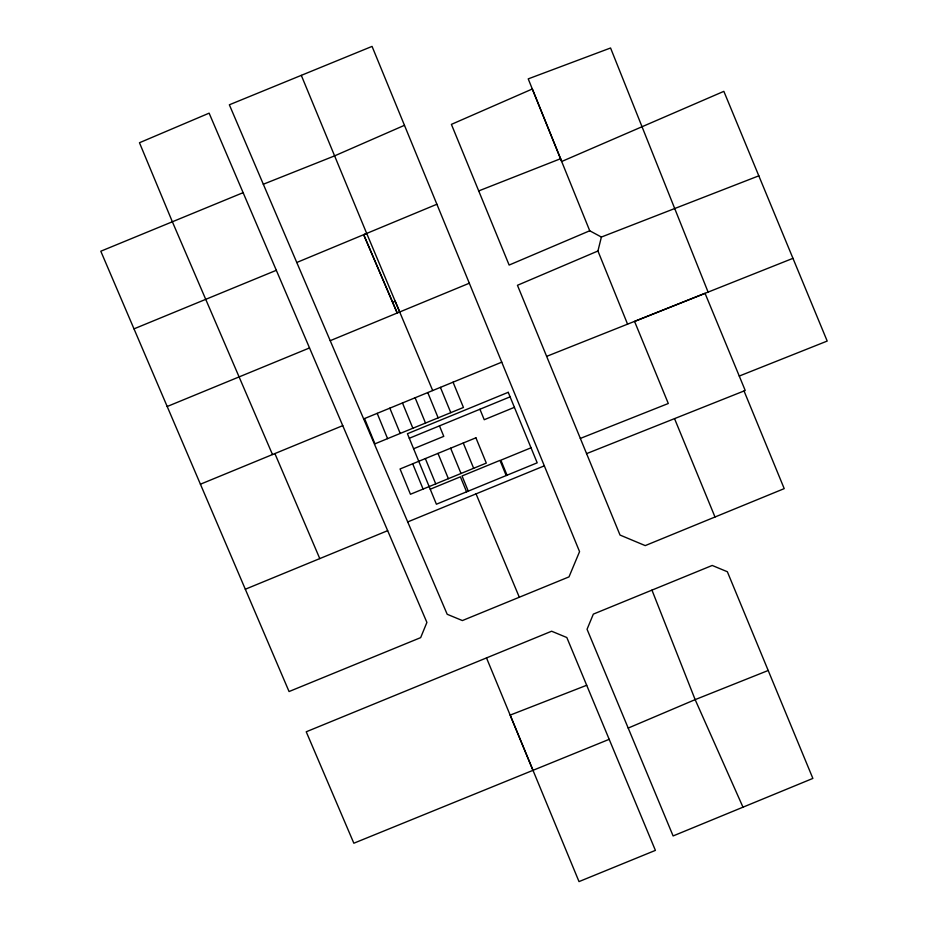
<?xml version="1.0" encoding="UTF-8"?>
<svg xmlns="http://www.w3.org/2000/svg" width="928" height="928" viewBox="0 0 928 928"><rect width="100%" height="100%" fill="white"/><g stroke="black" fill="none" stroke-linecap="round" stroke-linejoin="round"><path stroke-width="1.39" d="M627.572 324.162L597.934 251.001L601.39 237.046L758.849 175.821M404.48 125.303L334.219 156.032L263.308 184.243M432.692 390.537L366.699 233.45L363.695 234.714L392.614 302.342L395.189 301.252L399.724 311.97M589.732 230.77L509.136 265.06L451.402 124.375L532.324 88.995L589.732 230.77L601.39 237.046M597.934 251.001L517.453 285.29L620.02 535.05L645.227 545.606L784.218 488.627L744.036 390.978M628.221 728.062L695.153 699.631L768.198 670.492L812.87 778.418L673.113 835.942L587.053 629.265L593.34 614.116L712.205 565.454L727.355 571.741L768.198 670.492M296.774 262.485L447.192 614.278L462.388 620.565L569.003 576.88L579.559 551.626L372.058 46.4L229.355 104.794L296.774 262.485L436.902 204.253M330.229 340.68L469.336 283.214M243.124 192.664L100.804 251.221L289.06 691.546L420.662 637.629L426.903 622.433L209.125 113.158L139.467 142.738L172.376 221.804L272.496 454.569M133.992 328.86L276.324 270.303M167.179 406.51L309.511 347.942M200.425 484.207L342.757 425.639M363.637 418.922L501.758 362.164M409.294 438.271L510.087 396.848M413.61 448.746L443.77 436.357L439.466 425.871M514.402 407.334L484.23 419.723L479.927 409.248M430.232 489.207L460.392 476.818L466.575 491.828M531.025 447.795L500.853 460.184L507.024 475.206M407.705 521.93L544.353 465.833M245.317 589.234L387.637 530.677M609.197 739.326L353.846 843.216L306.228 731.786L551.626 631.226L566.822 637.524L655.4 850.384L579.014 881.6L486.504 657.917M546.65 356.364L792.964 258.332M580.325 438.434L668.299 403.494L634.566 321.424L705.048 293.329L745.23 390.491L586.554 453.641M739.28 376.049L827.196 341.063L723.852 91.35L561.684 161.495L528.218 78.88L610.566 47.989L708.11 292.123M478.732 190.913L560.593 158.711M586.728 685.258L510.18 715.105L532.974 770.333M742.992 807.186L695.153 699.631L651.955 590.115M392.614 302.342L397.207 313.003L363.695 234.714M274.897 453.583L319.789 558.621M366.699 233.45L301.31 75.377M476.052 493.882L519.309 597.226M674.54 418.644L715.001 517.012M506.201 475.554L499.972 460.381L462.04 475.96L468.269 491.132M453.05 382.174L463.443 407.462L374.935 443.828L364.553 418.54M440.406 387.37L450.799 412.658M463.269 443.004L473.663 468.292M427.762 392.567L438.155 417.855M450.625 448.201L461.019 473.489M415.118 397.764L425.511 423.052M437.981 453.398L448.375 478.686M402.474 402.961L412.867 428.249M425.337 458.594L435.731 483.871M389.841 408.158L400.223 433.446M412.693 463.78L423.087 489.068M377.197 413.354L387.579 438.631M508.231 392.312L407.427 433.724L436.404 504.229L537.196 462.817L508.231 392.312M475.913 437.807L400.049 468.976L410.443 494.264L486.307 463.095L475.913 437.807"/></g></svg>
